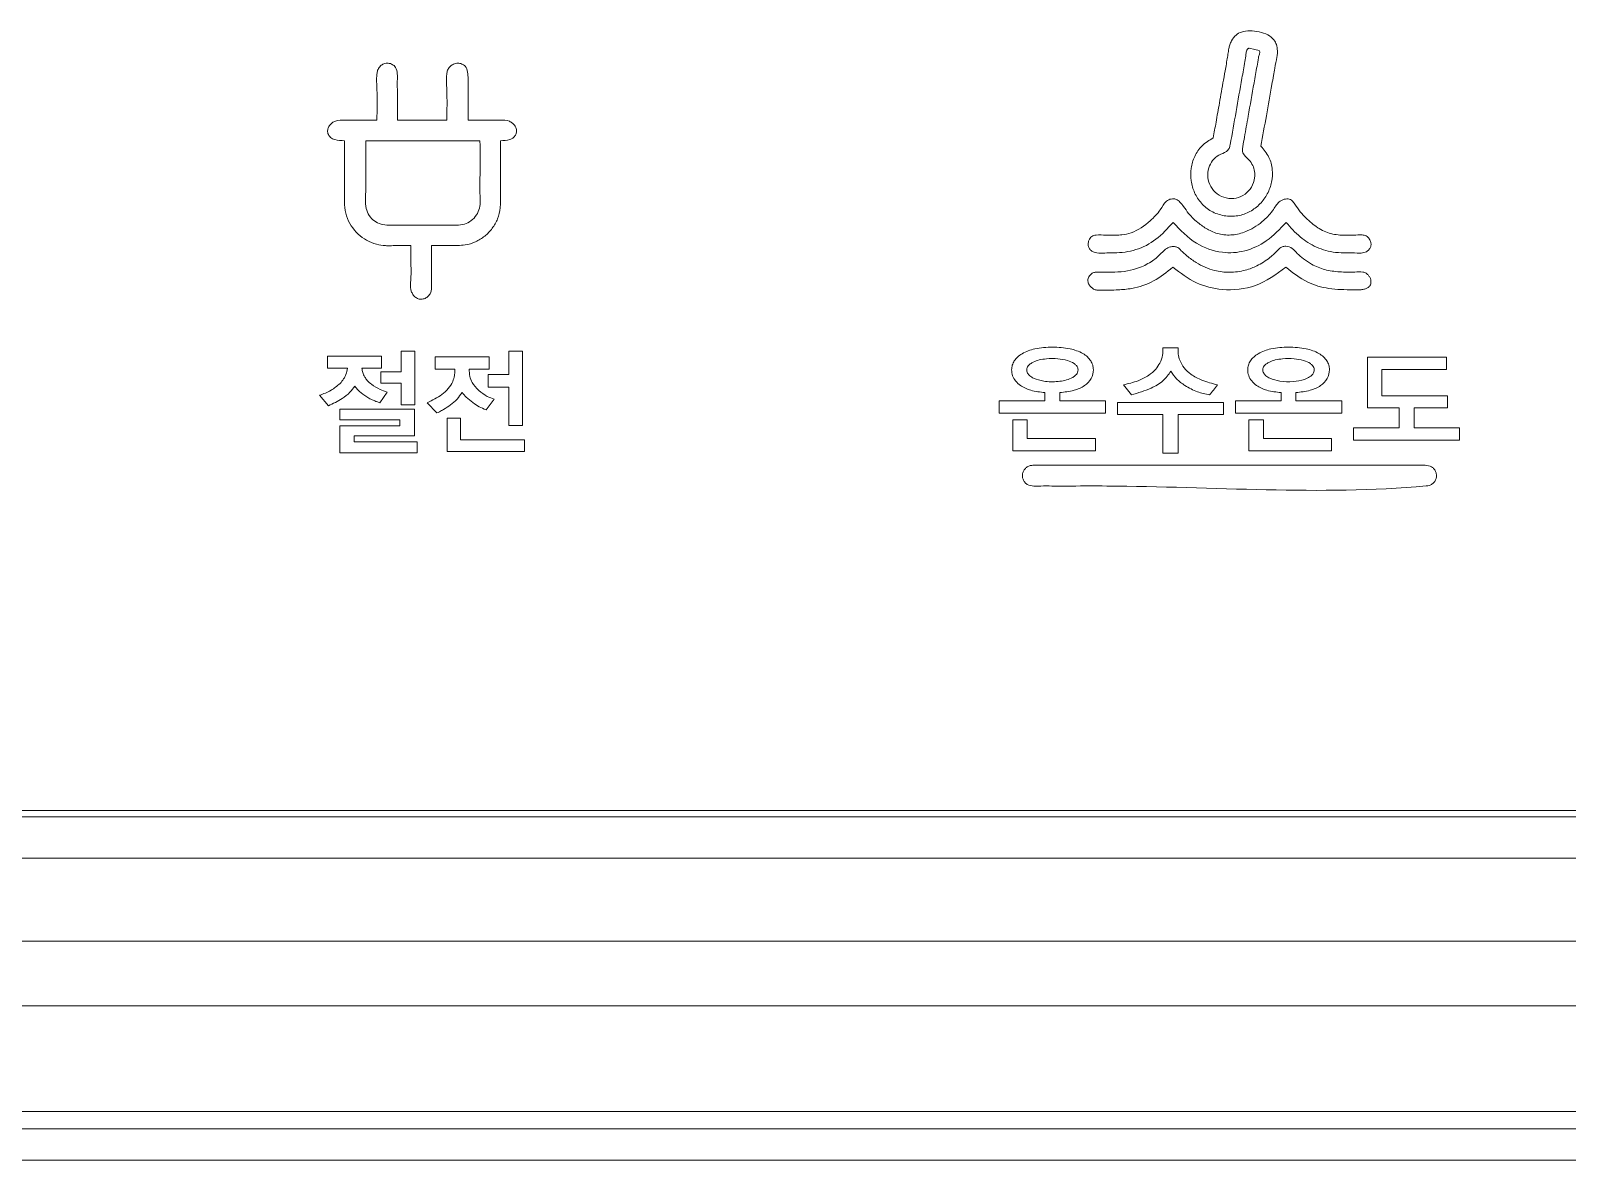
# Model space of a CAD drawing. Extents: x -1671 to 824, y 68 to 2359.
# Drawn here: x -803.86 to -766.75, y 946.91 to 974.19 of the extents above; entities that cross this region are included whole.
import ezdxf

# ---------------------------------------------------------------- set-up
doc = ezdxf.new("R2010")
doc.units = 0
doc.header["$LTSCALE"] = 20
doc.header["$MEASUREMENT"] = 0
doc.layers.get('0').update_dxf_attribs({"linetype": 'CONTINUOUS'})

msp = doc.modelspace()

# ---------------------------------------------------------------- linework, layer by layer
at = {"color": 7, "linetype": 'Continuous', "lineweight": 15}
for p, q in [((-795.005, 972.027), (-793.812, 972.027)), ((-795.767, 971.532), (-793.01, 971.532)), ((-794.909, 966.452), (-794.582, 966.452)), ((-794.909, 965.955), (-794.909, 966.452)), ((-794.582, 966.452), (-794.582, 965.156)), ((-792.313, 966.452), (-791.985, 966.452)), ((-792.313, 965.884), (-792.313, 966.452)), ((-791.985, 966.452), (-791.985, 964.657)), ((-776.517, 966.531), (-776.148, 966.531)), ((-796.69, 966.328), (-795.386, 966.328)), ((-796.69, 966.037), (-796.69, 966.328)), ((-796.213, 966.037), (-796.69, 966.037)), ((-795.386, 966.037), (-795.863, 966.037)), ((-795.386, 966.328), (-795.386, 966.037)), ((-794.094, 966.311), (-792.79, 966.311)), ((-794.094, 966.02), (-794.094, 966.311)), ((-793.617, 966.02), (-794.094, 966.02)), ((-792.79, 966.02), (-793.27, 966.02)), ((-792.79, 966.311), (-792.79, 966.02)), ((-771.576, 966.305), (-769.665, 966.305)), ((-771.576, 965.082), (-771.576, 966.305)), ((-771.226, 966.009), (-771.226, 965.375)), ((-769.665, 966.009), (-771.226, 966.009)), ((-769.665, 966.305), (-769.665, 966.009)), ((-795.406, 965.955), (-794.909, 965.955)), ((-795.406, 965.681), (-795.406, 965.955)), ((-794.909, 965.681), (-795.406, 965.681)), ((-794.909, 965.156), (-794.909, 965.681)), ((-792.81, 965.884), (-792.313, 965.884)), ((-792.81, 965.585), (-792.81, 965.884)), ((-777.276, 965.395), (-777.471, 965.637)), ((-796.67, 965.131), (-796.885, 965.385)), ((-795.248, 965.461), (-795.426, 965.204)), ((-792.666, 965.292), (-792.863, 965.038)), ((-792.313, 965.585), (-792.81, 965.585)), ((-792.313, 964.657), (-792.313, 965.585)), ((-780.467, 965.251), (-779.365, 965.251)), ((-780.467, 964.955), (-780.467, 965.251)), ((-779.365, 965.251), (-779.365, 965.451)), ((-779.005, 965.451), (-779.005, 965.251)), ((-779.005, 965.251), (-777.9, 965.251)), ((-777.9, 965.251), (-777.9, 964.955)), ((-774.765, 965.251), (-773.663, 965.251)), ((-774.765, 964.955), (-774.765, 965.251)), ((-773.663, 965.251), (-773.663, 965.451)), ((-773.302, 965.451), (-773.302, 965.251)), ((-773.302, 965.251), (-772.198, 965.251)), ((-772.198, 965.251), (-772.198, 964.955)), ((-771.226, 965.375), (-769.642, 965.375)), ((-769.642, 965.375), (-769.642, 965.082)), ((-796.397, 965.052), (-794.59, 965.052)), ((-796.397, 964.792), (-796.397, 965.052)), ((-794.582, 965.156), (-794.909, 965.156)), ((-794.59, 965.052), (-794.59, 964.406)), ((-794.049, 964.959), (-794.283, 965.204)), ((-777.9, 964.955), (-780.467, 964.955)), ((-777.616, 965.215), (-775.049, 965.215)), ((-777.616, 964.921), (-777.616, 965.215)), ((-776.514, 964.921), (-777.616, 964.921)), ((-776.514, 963.988), (-776.514, 964.921)), ((-776.151, 964.921), (-776.151, 963.988)), ((-775.049, 964.921), (-776.151, 964.921)), ((-775.049, 965.215), (-775.049, 964.921)), ((-772.198, 964.955), (-774.765, 964.955)), ((-770.806, 965.082), (-771.576, 965.082)), ((-770.806, 964.598), (-770.806, 965.082)), ((-770.446, 965.082), (-770.446, 964.598)), ((-769.642, 965.082), (-770.446, 965.082)), ((-794.946, 964.792), (-796.397, 964.792)), ((-796.397, 964.645), (-794.946, 964.645)), ((-796.397, 963.996), (-796.397, 964.645)), ((-794.946, 964.645), (-794.946, 964.792)), ((-793.803, 964.835), (-793.476, 964.835)), ((-793.803, 964.025), (-793.803, 964.835)), ((-793.476, 964.835), (-793.476, 964.31)), ((-791.985, 964.657), (-792.313, 964.657)), ((-780.143, 964.045), (-780.143, 964.79)), ((-780.143, 964.79), (-779.791, 964.79)), ((-779.791, 964.79), (-779.791, 964.338)), ((-774.441, 964.045), (-774.441, 964.79)), ((-774.441, 964.79), (-774.089, 964.79)), ((-774.089, 964.79), (-774.089, 964.338)), ((-771.914, 964.598), (-770.806, 964.598)), ((-771.914, 964.305), (-771.914, 964.598)), ((-770.446, 964.598), (-769.35, 964.598)), ((-769.35, 964.598), (-769.35, 964.305)), ((-796.044, 964.406), (-796.044, 964.259)), ((-794.59, 964.406), (-796.044, 964.406)), ((-796.044, 964.259), (-794.528, 964.259)), ((-794.528, 964.259), (-794.528, 963.996)), ((-793.476, 964.31), (-791.932, 964.31)), ((-791.932, 964.31), (-791.932, 964.025)), ((-779.791, 964.338), (-778.147, 964.338)), ((-778.147, 964.338), (-778.147, 964.045)), ((-774.089, 964.338), (-772.445, 964.338)), ((-772.445, 964.338), (-772.445, 964.045)), ((-769.35, 964.305), (-771.914, 964.305)), ((-794.528, 963.996), (-796.397, 963.996)), ((-791.932, 964.025), (-793.803, 964.025)), ((-778.147, 964.045), (-780.143, 964.045)), ((-776.151, 963.988), (-776.514, 963.988)), ((-772.445, 964.045), (-774.441, 964.045)), ((-680.693, 955.358), (-884.693, 955.358)), ((-680.601, 955.208), (-884.601, 955.208)), ((-884.601, 954.208), (-680.601, 954.208)), ((-680.601, 952.208), (-884.601, 952.208)), ((-686.219, 950.64), (-878.983, 950.64)), ((-879.045, 948.095), (-686.157, 948.095)), ((-686.157, 947.669), (-879.045, 947.669)), ((-883.688, 946.914), (-681.514, 946.914)), ((-883.688, 946.914), (-681.514, 946.914))]:
    msp.add_line(p, q, dxfattribs=at)
at = {"color": 7, "linetype": 'Continuous', "lineweight": 15, "flags": 128}
msp.add_lwpolyline([(-774.43, 973.766), (-774.296, 973.736), (-774.191, 973.713)], dxfattribs=at)
at = {"color": 7, "linetype": 'Continuous', "lineweight": 15}
for points, knots in [([(-775.3, 971.601), (-775.277, 971.727), (-775.228, 972.008), (-775.145, 972.473), (-775.067, 972.913), (-775.007, 973.256), (-774.969, 973.465), (-774.946, 973.618), (-774.927, 973.743), (-774.901, 973.853), (-774.85, 973.967), (-774.763, 974.089), (-774.604, 974.171), (-774.408, 974.199), (-774.194, 974.163), (-773.987, 974.103), (-773.838, 973.99), (-773.765, 973.848), (-773.749, 973.724), (-773.75, 973.622), (-773.772, 973.481), (-773.81, 973.313), (-773.847, 973.093), (-773.916, 972.711), (-774.016, 972.143), (-774.104, 971.646), (-774.147, 971.4)], [0, 0, 0, 0, 0.062517, 0.138656, 0.229411, 0.27938, 0.308134, 0.332458, 0.354795, 0.369245, 0.387341, 0.415196, 0.440097, 0.472326, 0.50935, 0.545093, 0.576067, 0.596899, 0.620804, 0.636405, 0.645956, 0.690284, 0.719827, 0.754486, 0.878889, 1, 1, 1, 1]), ([(-774.191, 973.713), (-774.185, 973.703), (-774.175, 973.684), (-774.177, 973.652), (-774.194, 973.604), (-774.214, 973.496), (-774.255, 973.264), (-774.338, 972.794), (-774.44, 972.224), (-774.529, 971.712), (-774.578, 971.443), (-774.599, 971.316), (-774.579, 971.185), (-774.443, 971.089), (-774.34, 970.941), (-774.293, 970.789), (-774.293, 970.606), (-774.362, 970.406), (-774.524, 970.23), (-774.743, 970.131), (-774.989, 970.132), (-775.213, 970.235), (-775.372, 970.418), (-775.448, 970.645), (-775.425, 970.872), (-775.323, 971.06), (-775.171, 971.198), (-775.003, 971.239), (-774.911, 971.342), (-774.843, 971.675), (-774.751, 972.237), (-774.632, 972.907), (-774.546, 973.369), (-774.513, 973.594), (-774.501, 973.696), (-774.48, 973.737), (-774.467, 973.753), (-774.45, 973.764), (-774.437, 973.765), (-774.43, 973.766)], [0, 0, 0, 0, 0.004107, 0.007631, 0.011221, 0.022724, 0.047298, 0.096696, 0.195504, 0.257475, 0.284841, 0.294835, 0.304109, 0.330919, 0.350652, 0.369119, 0.387546, 0.416086, 0.443843, 0.471707, 0.501001, 0.530297, 0.558473, 0.586424, 0.61493, 0.638434, 0.662725, 0.687021, 0.69904, 0.7103, 0.808424, 0.907224, 0.956623, 0.978494, 0.990344, 0.992952, 0.995336, 0.997603, 1, 1, 1, 1]), ([(-795.499, 972.027), (-795.495, 972.274), (-795.488, 972.645), (-795.513, 973.047), (-795.487, 973.236), (-795.435, 973.322), (-795.356, 973.389), (-795.252, 973.412), (-795.149, 973.392), (-795, 973.292), (-795.007, 973.036), (-795.004, 972.614), (-795.005, 972.276), (-795.005, 972.027)], [0, 0, 0, 0, 0.245436, 0.368154, 0.399696, 0.432487, 0.465466, 0.499781, 0.534574, 0.567161, 0.668713, 0.754564, 1, 1, 1, 1]), ([(-793.812, 972.027), (-793.806, 972.274), (-793.799, 972.645), (-793.828, 973.048), (-793.797, 973.238), (-793.737, 973.323), (-793.652, 973.388), (-793.546, 973.412), (-793.445, 973.392), (-793.301, 973.29), (-793.297, 973.037), (-793.298, 972.613), (-793.298, 972.276), (-793.298, 972.027)], [0, 0, 0, 0, 0.2447842, 0.3671763, 0.3988467, 0.4327654, 0.4674933, 0.5028149, 0.5360901, 0.5677929, 0.6695929, 0.7552156, 1, 1, 1, 1]), ([(-796.281, 971.532), (-796.361, 971.534), (-796.48, 971.536), (-796.625, 971.604), (-796.688, 971.696), (-796.694, 971.796), (-796.66, 971.881), (-796.6, 971.951), (-796.468, 972.041), (-796.231, 972.021), (-795.896, 972.029), (-795.649, 972.027), (-795.499, 972.027)], [0, 0, 0, 0, 0.129716, 0.190685, 0.251743, 0.29972, 0.347439, 0.396925, 0.446834, 0.602312, 0.756968, 1, 1, 1, 1]), ([(-793.298, 972.027), (-793.11, 972.027), (-792.85, 972.028), (-792.52, 972.025), (-792.334, 972.031), (-792.22, 971.956), (-792.159, 971.89), (-792.123, 971.807), (-792.127, 971.72), (-792.161, 971.646), (-792.217, 971.594), (-792.333, 971.539), (-792.437, 971.535), (-792.516, 971.532)], [0, 0, 0, 0, 0.3085024, 0.4297, 0.5521067, 0.6017206, 0.6509005, 0.6987542, 0.7477423, 0.7904387, 0.8304313, 0.8714918, 1, 1, 1, 1]), ([(-774.147, 971.4), (-774.076, 971.314), (-773.938, 971.149), (-773.858, 970.838), (-773.876, 970.532), (-773.982, 970.245), (-774.161, 969.998), (-774.407, 969.809), (-774.709, 969.702), (-775.039, 969.704), (-775.35, 969.811), (-775.598, 970.012), (-775.763, 970.271), (-775.847, 970.563), (-775.848, 970.869), (-775.76, 971.163), (-775.58, 971.431), (-775.395, 971.543), (-775.3, 971.601)], [0, 0, 0, 0, 0.066689, 0.12844, 0.188911, 0.249511, 0.310341, 0.37139, 0.433716, 0.50043, 0.566937, 0.628784, 0.689328, 0.749826, 0.810374, 0.871067, 0.933162, 1, 1, 1, 1]), ([(-796.28, 969.987), (-796.28, 970.035), (-796.281, 970.177), (-796.28, 970.692), (-796.28, 971.159), (-796.281, 971.532)], [0, 0, 0, 0, 0.093657, 0.274925, 1, 1, 1, 1]), ([(-793.01, 971.532), (-793.007, 971.226), (-793.004, 970.8), (-793.017, 970.261), (-792.988, 969.957), (-793.087, 969.732), (-793.216, 969.596), (-793.384, 969.502), (-793.787, 969.486), (-794.394, 969.504), (-795.001, 969.484), (-795.4, 969.503), (-795.565, 969.587), (-795.695, 969.719), (-795.798, 969.982), (-795.756, 970.356), (-795.771, 970.898), (-795.768, 971.292), (-795.767, 971.532)], [0, 0, 0, 0, 0.143816, 0.200315, 0.254954, 0.283828, 0.31298, 0.341928, 0.37149, 0.500307, 0.62919, 0.658105, 0.686024, 0.714111, 0.743442, 0.815093, 0.887001, 1, 1, 1, 1]), ([(-792.516, 971.532), (-792.515, 971.11), (-792.515, 970.635), (-792.516, 970.14), (-792.515, 970.022), (-792.523, 969.867), (-792.572, 969.646), (-792.706, 969.411), (-792.889, 969.22), (-793.113, 969.082), (-793.341, 969.011), (-793.7, 968.994), (-793.971, 968.999), (-794.182, 969.002)], [0, 0, 0, 0, 0.3375001, 0.3796877, 0.395508, 0.4312374, 0.5039141, 0.5742827, 0.6438571, 0.7135462, 0.7830706, 0.8312501, 1, 1, 1, 1]), ([(-776.271, 969.561), (-776.401, 969.415), (-776.652, 969.133), (-777.156, 968.872), (-777.561, 968.82), (-777.904, 968.829), (-778.11, 968.795), (-778.266, 968.887), (-778.314, 968.955), (-778.324, 969.04), (-778.309, 969.119), (-778.278, 969.181), (-778.238, 969.224), (-778.185, 969.247), (-778.069, 969.263), (-777.891, 969.249), (-777.683, 969.248), (-777.479, 969.259), (-777.175, 969.323), (-776.858, 969.551), (-776.588, 969.826), (-776.484, 970.036), (-776.377, 970.108), (-776.316, 970.127), (-776.254, 970.132), (-776.176, 970.116), (-776.095, 970.045), (-776.001, 969.927), (-775.871, 969.733), (-775.667, 969.541), (-775.408, 969.364), (-775.119, 969.255), (-774.791, 969.246), (-774.424, 969.356), (-774.098, 969.573), (-773.854, 969.84), (-773.73, 970.066), (-773.581, 970.127), (-773.494, 970.129), (-773.42, 970.109), (-773.353, 970.045), (-773.28, 969.919), (-773.131, 969.731), (-772.9, 969.506), (-772.591, 969.311), (-772.301, 969.252), (-772.075, 969.25), (-771.894, 969.251), (-771.74, 969.263), (-771.597, 969.245), (-771.53, 969.167), (-771.491, 969.085), (-771.486, 969.001), (-771.516, 968.926), (-771.58, 968.852), (-771.693, 968.816), (-771.862, 968.821), (-772.08, 968.825), (-772.415, 968.829), (-772.812, 968.94), (-773.222, 969.198), (-773.433, 969.437), (-773.542, 969.561)], [0, 0, 0, 0, 0.044151, 0.085474, 0.126141, 0.135428, 0.164146, 0.169971, 0.175874, 0.182286, 0.188981, 0.193761, 0.198049, 0.202152, 0.206477, 0.224635, 0.242529, 0.253904, 0.27107, 0.312536, 0.339899, 0.359081, 0.363947, 0.36882, 0.373547, 0.377961, 0.386574, 0.39701, 0.412595, 0.439489, 0.460337, 0.483689, 0.508852, 0.533538, 0.569838, 0.59635, 0.616047, 0.626128, 0.631081, 0.635719, 0.643322, 0.651372, 0.668837, 0.697741, 0.724578, 0.750856, 0.763796, 0.776058, 0.791953, 0.799377, 0.807376, 0.813895, 0.820039, 0.825933, 0.831781, 0.841653, 0.851572, 0.87031, 0.891281, 0.927641, 0.962566, 1, 1, 1, 1]), ([(-794.676, 969.002), (-794.791, 969.004), (-794.962, 969.006), (-795.167, 968.996), (-795.331, 968.997), (-795.522, 969.029), (-795.831, 969.149), (-796.093, 969.397), (-796.248, 969.716), (-796.269, 969.896), (-796.28, 969.987)], [0, 0, 0, 0, 0.160997, 0.239859, 0.286986, 0.390004, 0.509616, 0.748386, 0.871624, 1, 1, 1, 1]), ([(-773.542, 969.561), (-773.691, 969.401), (-773.972, 969.099), (-774.521, 968.843), (-775.123, 968.8), (-775.764, 969.029), (-776.095, 969.376), (-776.271, 969.561)], [0, 0, 0, 0, 0.2046, 0.384786, 0.554505, 0.761852, 1, 1, 1, 1]), ([(-794.182, 969.002), (-794.183, 968.775), (-794.184, 968.435), (-794.18, 968.069), (-794.184, 967.895), (-794.225, 967.812), (-794.291, 967.745), (-794.379, 967.704), (-794.477, 967.703), (-794.566, 967.744), (-794.633, 967.812), (-794.706, 967.979), (-794.667, 968.223), (-794.68, 968.588), (-794.678, 968.84), (-794.676, 969.002)], [0, 0, 0, 0, 0.237315, 0.355964, 0.38595, 0.417448, 0.44995, 0.482864, 0.516795, 0.549749, 0.58252, 0.615043, 0.735983, 0.830867, 1, 1, 1, 1]), ([(-776.275, 968.477), (-776.424, 968.357), (-776.719, 968.118), (-777.192, 967.964), (-777.624, 967.923), (-777.903, 967.926), (-778.103, 967.92), (-778.21, 967.952), (-778.285, 968.026), (-778.326, 968.111), (-778.33, 968.191), (-778.294, 968.271), (-778.23, 968.336), (-778.141, 968.362), (-777.959, 968.358), (-777.6, 968.35), (-777.149, 968.412), (-776.78, 968.613), (-776.581, 968.778), (-776.461, 968.92), (-776.35, 968.97), (-776.255, 968.98), (-776.183, 968.97), (-776.123, 968.935), (-776.052, 968.852), (-775.916, 968.731), (-775.658, 968.542), (-775.309, 968.39), (-774.9, 968.339), (-774.596, 968.381), (-774.38, 968.451), (-774.173, 968.54), (-773.95, 968.684), (-773.781, 968.848), (-773.69, 968.943), (-773.627, 968.976), (-773.522, 968.998), (-773.38, 968.94), (-773.269, 968.801), (-773.112, 968.673), (-772.898, 968.525), (-772.603, 968.405), (-772.246, 968.358), (-771.94, 968.355), (-771.734, 968.37), (-771.633, 968.349), (-771.581, 968.314), (-771.537, 968.266), (-771.503, 968.207), (-771.488, 968.142), (-771.493, 968.081), (-771.518, 968.022), (-771.571, 967.975), (-771.646, 967.946), (-771.716, 967.934), (-771.809, 967.93), (-772.07, 967.934), (-772.492, 967.937), (-773.069, 968.099), (-773.378, 968.344), (-773.546, 968.477)], [0, 0, 0, 0, 0.04608, 0.091213, 0.117798, 0.150918, 0.159106, 0.165951, 0.177498, 0.183169, 0.188599, 0.196277, 0.203746, 0.210025, 0.217999, 0.247772, 0.297271, 0.32581, 0.348258, 0.359921, 0.370195, 0.376735, 0.383014, 0.387447, 0.39318, 0.409188, 0.431591, 0.470423, 0.499771, 0.530617, 0.543666, 0.554809, 0.585154, 0.607249, 0.611883, 0.616694, 0.624291, 0.637326, 0.651039, 0.667058, 0.686173, 0.714042, 0.743051, 0.772934, 0.788239, 0.792664, 0.79765, 0.803045, 0.808549, 0.813914, 0.818886, 0.823255, 0.828991, 0.83546, 0.84243, 0.846349, 0.857876, 0.905581, 0.948393, 1, 1, 1, 1]), ([(-773.546, 968.477), (-773.781, 968.307), (-774.238, 967.976), (-775.034, 967.894), (-775.738, 968.069), (-776.093, 968.339), (-776.275, 968.477)], [0, 0, 0, 0, 0.286782, 0.557161, 0.772185, 1, 1, 1, 1]), ([(-779.365, 965.451), (-779.48, 965.463), (-779.687, 965.485), (-779.931, 965.592), (-780.077, 965.723), (-780.153, 965.856), (-780.175, 965.992), (-780.158, 966.116), (-780.108, 966.221), (-780.025, 966.315), (-779.865, 966.43), (-779.578, 966.528), (-779.183, 966.559), (-778.789, 966.529), (-778.501, 966.434), (-778.339, 966.32), (-778.257, 966.225), (-778.206, 966.118), (-778.186, 965.968), (-778.234, 965.775), (-778.413, 965.597), (-778.681, 965.484), (-778.89, 965.463), (-779.005, 965.451)], [0, 0, 0, 0, 0.074388, 0.134502, 0.168622, 0.200101, 0.231601, 0.255652, 0.280073, 0.30635, 0.335708, 0.406902, 0.498903, 0.591004, 0.662279, 0.691663, 0.718034, 0.742729, 0.767369, 0.815039, 0.864974, 0.925232, 1, 1, 1, 1]), ([(-777.471, 965.637), (-777.351, 965.665), (-777.137, 965.715), (-776.871, 965.849), (-776.693, 965.999), (-776.581, 966.168), (-776.516, 966.345), (-776.517, 966.472), (-776.517, 966.531)], [0, 0, 0, 0, 0.256978, 0.457273, 0.614196, 0.737664, 0.87711, 1, 1, 1, 1]), ([(-776.148, 966.531), (-776.149, 966.481), (-776.15, 966.379), (-776.108, 966.21), (-776.009, 966.036), (-775.824, 965.871), (-775.548, 965.728), (-775.323, 965.669), (-775.194, 965.635)], [0, 0, 0, 0, 0.104048, 0.212248, 0.358681, 0.515292, 0.723213, 1, 1, 1, 1]), ([(-773.663, 965.451), (-773.778, 965.463), (-773.985, 965.485), (-774.229, 965.592), (-774.375, 965.724), (-774.451, 965.856), (-774.473, 965.992), (-774.456, 966.115), (-774.405, 966.221), (-774.323, 966.315), (-774.163, 966.43), (-773.876, 966.528), (-773.481, 966.559), (-773.086, 966.529), (-772.798, 966.434), (-772.637, 966.32), (-772.554, 966.225), (-772.504, 966.118), (-772.483, 965.968), (-772.531, 965.775), (-772.711, 965.597), (-772.979, 965.484), (-773.187, 965.463), (-773.302, 965.451)], [0, 0, 0, 0, 0.074398, 0.134541, 0.168675, 0.200149, 0.231617, 0.25564, 0.280052, 0.306334, 0.335705, 0.406925, 0.498933, 0.591028, 0.662296, 0.691678, 0.718047, 0.742743, 0.767385, 0.815058, 0.86499, 0.925243, 1, 1, 1, 1]), ([(-796.388, 965.67), (-796.358, 965.705), (-796.3, 965.771), (-796.237, 965.896), (-796.222, 965.987), (-796.213, 966.037)], [0, 0, 0, 0, 0.335071, 0.632461, 1, 1, 1, 1]), ([(-795.863, 966.037), (-795.857, 966.004), (-795.845, 965.93), (-795.799, 965.83), (-795.727, 965.731), (-795.603, 965.629), (-795.442, 965.527), (-795.307, 965.481), (-795.248, 965.461)], [0, 0, 0, 0, 0.112048, 0.25273, 0.363533, 0.522835, 0.789494, 1, 1, 1, 1]), ([(-794.283, 965.204), (-794.162, 965.264), (-793.918, 965.384), (-793.684, 965.632), (-793.631, 965.832), (-793.615, 965.933), (-793.616, 965.986), (-793.617, 966.02)], [0, 0, 0, 0, 0.36195, 0.727288, 0.858817, 0.909643, 1, 1, 1, 1]), ([(-793.27, 966.02), (-793.268, 965.96), (-793.265, 965.848), (-793.196, 965.66), (-793.1, 965.563), (-793.041, 965.503)], [0, 0, 0, 0, 0.304114, 0.577195, 1, 1, 1, 1]), ([(-779.639, 965.797), (-779.67, 965.815), (-779.726, 965.846), (-779.782, 965.908), (-779.804, 965.966), (-779.807, 966.011), (-779.797, 966.057), (-779.768, 966.103), (-779.715, 966.149), (-779.628, 966.2), (-779.497, 966.245), (-779.296, 966.273), (-779.066, 966.274), (-778.836, 966.241), (-778.685, 966.175), (-778.605, 966.108), (-778.571, 966.054), (-778.561, 965.996), (-778.572, 965.938), (-778.606, 965.884), (-778.661, 965.836), (-778.8, 965.755), (-779.054, 965.71), (-779.367, 965.706), (-779.558, 965.77), (-779.639, 965.797)], [0, 0, 0, 0, 0.036237, 0.065487, 0.082993, 0.098663, 0.110632, 0.130031, 0.153215, 0.181564, 0.232701, 0.293552, 0.387569, 0.467031, 0.528842, 0.552576, 0.572833, 0.59196, 0.611265, 0.631951, 0.656063, 0.684944, 0.795365, 0.91343, 1, 1, 1, 1]), ([(-773.936, 965.797), (-773.967, 965.815), (-774.024, 965.846), (-774.08, 965.908), (-774.102, 965.966), (-774.105, 966.011), (-774.095, 966.057), (-774.066, 966.103), (-774.013, 966.149), (-773.925, 966.2), (-773.795, 966.245), (-773.594, 966.273), (-773.363, 966.274), (-773.134, 966.241), (-772.982, 966.175), (-772.903, 966.108), (-772.872, 966.061), (-772.861, 966.015), (-772.862, 965.971), (-772.887, 965.897), (-772.971, 965.822), (-773.137, 965.745), (-773.384, 965.711), (-773.672, 965.708), (-773.855, 965.77), (-773.936, 965.797)], [0, 0, 0, 0, 0.036201, 0.065492, 0.083008, 0.098683, 0.110656, 0.130086, 0.1533, 0.18162, 0.232687, 0.293558, 0.387602, 0.467151, 0.528949, 0.552576, 0.572622, 0.585135, 0.600136, 0.617322, 0.662779, 0.709347, 0.803774, 0.913502, 1, 1, 1, 1]), ([(-796.885, 965.385), (-796.789, 965.42), (-796.607, 965.487), (-796.459, 965.611), (-796.388, 965.67)], [0, 0, 0, 0, 0.525327, 1, 1, 1, 1]), ([(-796.033, 965.608), (-796.07, 965.556), (-796.155, 965.439), (-796.372, 965.273), (-796.557, 965.185), (-796.67, 965.131)], [0, 0, 0, 0, 0.2387662, 0.5343177, 1, 1, 1, 1]), ([(-795.793, 965.379), (-795.849, 965.42), (-795.94, 965.486), (-796.007, 965.574), (-796.033, 965.608)], [0, 0, 0, 0, 0.623426, 1, 1, 1, 1]), ([(-776.325, 965.967), (-776.382, 965.886), (-776.506, 965.712), (-776.847, 965.524), (-777.116, 965.444), (-777.276, 965.395)], [0, 0, 0, 0, 0.259858, 0.55772, 1, 1, 1, 1]), ([(-775.388, 965.395), (-775.487, 965.417), (-775.697, 965.461), (-775.963, 965.603), (-776.19, 965.767), (-776.281, 965.903), (-776.325, 965.967)], [0, 0, 0, 0, 0.267755, 0.567036, 0.795529, 1, 1, 1, 1]), ([(-775.194, 965.635), (-775.228, 965.594), (-775.292, 965.514), (-775.357, 965.434), (-775.388, 965.395)], [0, 0, 0, 0, 0.5219935, 1, 1, 1, 1]), ([(-795.589, 965.264), (-795.626, 965.28), (-795.697, 965.313), (-795.761, 965.358), (-795.793, 965.379)], [0, 0, 0, 0, 0.512135, 1, 1, 1, 1]), ([(-795.426, 965.204), (-795.452, 965.213), (-795.508, 965.231), (-795.562, 965.253), (-795.589, 965.264)], [0, 0, 0, 0, 0.483916, 1, 1, 1, 1]), ([(-793.442, 965.453), (-793.48, 965.396), (-793.558, 965.283), (-793.716, 965.148), (-793.832, 965.076), (-793.89, 965.041)], [0, 0, 0, 0, 0.331976, 0.66872, 1, 1, 1, 1]), ([(-793.182, 965.21), (-793.236, 965.252), (-793.331, 965.325), (-793.409, 965.414), (-793.442, 965.453)], [0, 0, 0, 0, 0.574872, 1, 1, 1, 1]), ([(-793.041, 965.503), (-792.974, 965.45), (-792.86, 965.36), (-792.723, 965.312), (-792.666, 965.292)], [0, 0, 0, 0, 0.585638, 1, 1, 1, 1]), ([(-793.89, 965.041), (-793.923, 965.023), (-793.975, 964.994), (-794.029, 964.968), (-794.049, 964.959)], [0, 0, 0, 0, 0.629698, 1, 1, 1, 1]), ([(-792.863, 965.038), (-792.919, 965.059), (-793.033, 965.102), (-793.131, 965.173), (-793.182, 965.21)], [0, 0, 0, 0, 0.4874238, 1, 1, 1, 1]), ([(-779.658, 963.695), (-779.685, 963.692), (-779.739, 963.687), (-779.811, 963.648), (-779.867, 963.59), (-779.902, 963.516), (-779.912, 963.435), (-779.897, 963.355), (-779.856, 963.285), (-779.774, 963.209), (-779.629, 963.19), (-779.431, 963.197), (-779.126, 963.193), (-778.597, 963.195), (-775.583, 963.203), (-772.714, 962.965), (-770.08, 963.202), (-770.007, 963.24), (-769.948, 963.301), (-769.914, 963.375), (-769.905, 963.454), (-769.919, 963.532), (-769.96, 963.604), (-770.043, 963.68), (-770.189, 963.7), (-770.386, 963.693), (-770.691, 963.696), (-771.22, 963.694), (-774.234, 963.697), (-777.087, 963.696), (-779.658, 963.695)], [0, 0, 0, 0, 0.003881, 0.007806, 0.011651, 0.015582, 0.019448, 0.023344, 0.027262, 0.03111, 0.03923, 0.047467, 0.06041, 0.083522, 0.124794, 0.499997, 0.503697, 0.50769, 0.511783, 0.515751, 0.519414, 0.523154, 0.527169, 0.531259, 0.539233, 0.547469, 0.560412, 0.583525, 0.624797, 1, 1, 1, 1])]:
    msp.add_open_spline(points, degree=3, knots=knots, dxfattribs=at)

doc.saveas('drawing.dxf')
